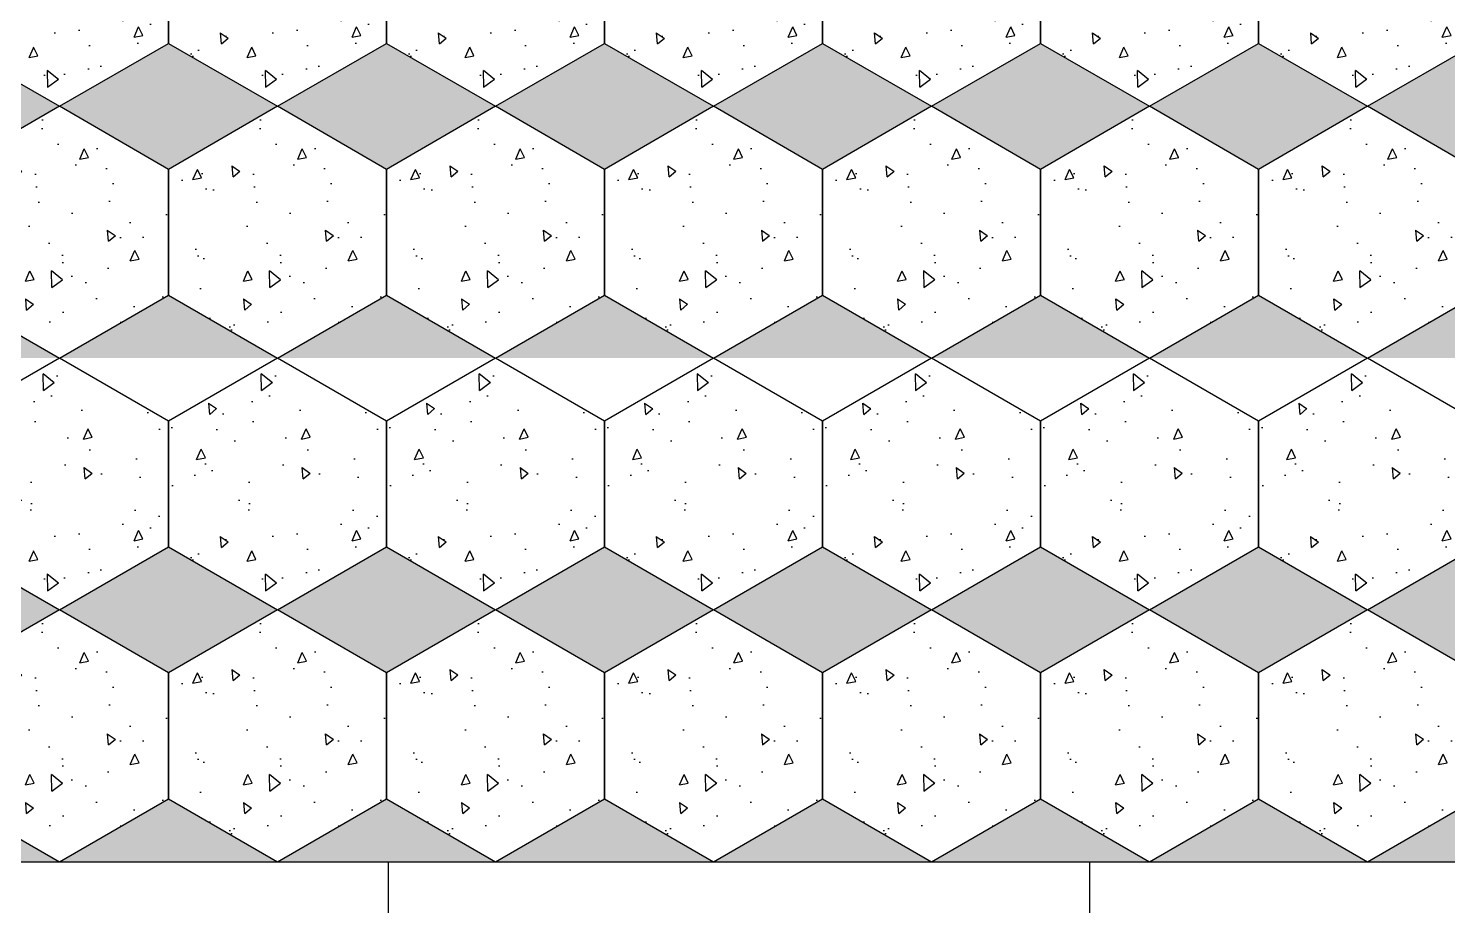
# Model space of a CAD drawing. Header units: millimetres. Extents: x 86441 to 190201, y 16532 to 98188.
# Drawn here: x 89213.51 to 89237.8, y 61109.93 to 61124.94 of the extents above; entities that cross this region are included whole.
import ezdxf

# ---------------------------------------------------------------- set-up
doc = ezdxf.new("R2010")
doc.units = ezdxf.units.MM
doc.header["$LTSCALE"] = 0.1

msp = doc.modelspace()

# ---------------------------------------------------------------- hatches: boundary and pattern name
at = {"true_color": 0xa19859, "transparency": 33554687}
h = msp.add_hatch(dxfattribs=at)
h.set_pattern_fill('AR-CONC', color=55, scale=0.01, angle=45)
h.set_pattern_definition([(95, (87446.4887, 60742.3458), (1.4009465, 1.1755338), [0.1905, -2.0955]), (40, (87446.4887, 60742.3458), (-1.6001845, 1.1017673), [0.1524, -1.6764058]), (145.45144, (87446.6055, 60742.4438), (-0.199238, 2.277301), [0.1619, -1.7809024]), (91.1842, (87446.1295, 60742.705), (2.2141024, 1.619534), [0.28575, -3.14325]), (141.63556, (87446.314, 60742.84), (-0.070866, 3.4282676), [0.2428502, -2.671356]), (36.18415, (87446.1295, 60742.705), (-0.070866, 3.4282676), [0.2285997, -2.5145973]), (66, (87446.399, 60742.7948), (1.7951998, 0.3489515), [0.1905, -2.0955]), (11, (87446.399, 60742.7948), (-0.8653993, 1.739412), [0.1524, -1.6764]), (116.45145, (87446.5485, 60742.8239), (0.9298005, 2.0883634), [0.1619, -1.7808994]), (82.5, (87446.48874, 60742.3458), (-0.5760547, 0.61973414), [0, -1.65608, 0, -1.7018, 0, -1.68275]), (52.5, (87446.4887, 60742.3458), (-0.23589727, 1.18087), [0, -0.97028, 0, -1.61798, 0, -0.64135]), (12.5, (87446.0882, 60741.9453), (0.99927863, 0.91826196), [0, -0.635, 0, -1.9812, 0, -2.6289]), (2.5, (87445.9086, 60741.7657), (0.86763904, 1.2272239), [0, -0.8255, 0, -1.31572, 0, -1.8669])])
h.paths.add_polyline_path([(89212.172, 61120.374), (89214.038, 61119.297), (89215.904, 61120.374), (89215.904, 61122.528), (89214.038, 61123.606), (89212.172, 61122.528)])
h.paths.add_polyline_path([(89212.172, 61124.683), (89214.038, 61123.606), (89215.904, 61124.683), (89215.904, 61126.837), (89214.038, 61127.914), (89212.172, 61126.837)])
h = msp.add_hatch(dxfattribs=at)
h.set_pattern_fill('AR-CONC', color=55, scale=0.01, angle=45)
h.set_pattern_definition([(95, (87450.2201, 60742.3458), (1.4009465, 1.1755338), [0.1905, -2.0955]), (40, (87450.22, 60742.3458), (-1.6001845, 1.1017673), [0.1524, -1.6764058]), (145.45144, (87450.3368, 60742.4438), (-0.199238, 2.277301), [0.1619, -1.7809024]), (91.1842, (87449.8609, 60742.705), (2.2141024, 1.619534), [0.28575, -3.14325]), (141.63556, (87450.0454, 60742.84), (-0.070866, 3.4282676), [0.2428502, -2.671356]), (36.18415, (87449.861, 60742.705), (-0.070866, 3.4282676), [0.2285997, -2.5145973]), (66, (87450.1303, 60742.7948), (1.7951998, 0.3489515), [0.1905, -2.0955]), (11, (87450.1303, 60742.7948), (-0.8653993, 1.739412), [0.1524, -1.6764]), (116.45145, (87450.2799, 60742.8239), (0.9298005, 2.0883634), [0.1619, -1.7808994]), (82.5, (87450.2201, 60742.3458), (-0.5760547, 0.61973414), [0, -1.65608, 0, -1.7018, 0, -1.68275]), (52.5, (87450.2201, 60742.3458), (-0.23589727, 1.18087), [0, -0.97028, 0, -1.61798, 0, -0.64135]), (12.5, (87449.8196, 60741.9453), (0.99927863, 0.91826196), [0, -0.635, 0, -1.9812, 0, -2.6289]), (2.5, (87449.64, 60741.7657), (0.86763904, 1.2272239), [0, -0.8255, 0, -1.31572, 0, -1.8669])])
h.paths.add_polyline_path([(89215.904, 61120.374), (89217.769, 61119.297), (89219.635, 61120.374), (89219.635, 61122.528), (89217.769, 61123.606), (89215.904, 61122.528)])
h.paths.add_polyline_path([(89215.904, 61124.683), (89217.769, 61123.606), (89219.635, 61124.683), (89219.635, 61126.837), (89217.769, 61127.914), (89215.904, 61126.837)])
h = msp.add_hatch(dxfattribs=at)
h.set_pattern_fill('AR-CONC', color=55, scale=0.01, angle=45)
h.set_pattern_definition([(95, (87453.9514, 60742.3458), (1.4009465, 1.1755338), [0.1905, -2.0955]), (40, (87453.9514, 60742.3458), (-1.6001845, 1.1017673), [0.1524, -1.6764058]), (145.45144, (87454.0682, 60742.4438), (-0.199238, 2.277301), [0.1619, -1.7809024]), (91.1842, (87453.5922, 60742.705), (2.2141024, 1.619534), [0.28575, -3.14325]), (141.63556, (87453.7767, 60742.84), (-0.070866, 3.4282676), [0.2428502, -2.671356]), (36.18415, (87453.5922, 60742.705), (-0.070866, 3.4282676), [0.2285997, -2.5145973]), (66, (87453.8616, 60742.7948), (1.7951998, 0.3489515), [0.1905, -2.0955]), (11, (87453.8616, 60742.7948), (-0.8653993, 1.739412), [0.1524, -1.6764]), (116.45145, (87454.0112, 60742.8239), (0.9298005, 2.0883634), [0.1619, -1.7808994]), (82.5, (87453.95144, 60742.3458), (-0.5760547, 0.61973414), [0, -1.65608, 0, -1.7018, 0, -1.68275]), (52.5, (87453.9514, 60742.3458), (-0.23589727, 1.18087), [0, -0.97028, 0, -1.61798, 0, -0.64135]), (12.5, (87453.5509, 60741.9453), (0.99927863, 0.91826196), [0, -0.635, 0, -1.9812, 0, -2.6289]), (2.5, (87453.3713, 60741.7657), (0.86763904, 1.2272239), [0, -0.8255, 0, -1.31572, 0, -1.8669])])
h.paths.add_polyline_path([(89219.635, 61120.374), (89221.501, 61119.297), (89223.366, 61120.374), (89223.366, 61122.528), (89221.501, 61123.606), (89219.635, 61122.528)])
h.paths.add_polyline_path([(89219.635, 61124.683), (89221.501, 61123.606), (89223.366, 61124.683), (89223.366, 61126.837), (89221.501, 61127.914), (89219.635, 61126.837)])
h = msp.add_hatch(dxfattribs=at)
h.set_pattern_fill('AR-CONC', color=55, scale=0.01, angle=45)
h.set_pattern_definition([(95, (87457.6828, 60742.3458), (1.4009465, 1.1755338), [0.1905, -2.0955]), (40, (87457.6828, 60742.3458), (-1.6001845, 1.1017673), [0.1524, -1.6764058]), (145.45144, (87457.7995, 60742.4438), (-0.199238, 2.277301), [0.1619, -1.7809024]), (91.1842, (87457.3236, 60742.705), (2.2141024, 1.619534), [0.28575, -3.14325]), (141.63556, (87457.508, 60742.84), (-0.070866, 3.4282676), [0.2428502, -2.671356]), (36.18415, (87457.3236, 60742.705), (-0.070866, 3.4282676), [0.2285997, -2.5145973]), (66, (87457.593, 60742.7948), (1.7951998, 0.3489515), [0.1905, -2.0955]), (11, (87457.593, 60742.7948), (-0.8653993, 1.739412), [0.1524, -1.6764]), (116.45145, (87457.7426, 60742.8239), (0.9298005, 2.0883634), [0.1619, -1.7808994]), (82.5, (87457.6828, 60742.3458), (-0.5760547, 0.61973414), [0, -1.65608, 0, -1.7018, 0, -1.68275]), (52.5, (87457.6828, 60742.3458), (-0.23589727, 1.18087), [0, -0.97028, 0, -1.61798, 0, -0.64135]), (12.5, (87457.2823, 60741.9453), (0.99927863, 0.91826196), [0, -0.635, 0, -1.9812, 0, -2.6289]), (2.5, (87457.1027, 60741.7657), (0.86763904, 1.2272239), [0, -0.8255, 0, -1.31572, 0, -1.8669])])
h.paths.add_polyline_path([(89223.366, 61120.374), (89225.232, 61119.297), (89227.098, 61120.374), (89227.098, 61122.528), (89225.232, 61123.606), (89223.366, 61122.528)])
h.paths.add_polyline_path([(89223.366, 61124.683), (89225.232, 61123.606), (89227.098, 61124.683), (89227.098, 61126.837), (89225.232, 61127.914), (89223.366, 61126.837)])
h = msp.add_hatch(dxfattribs=at)
h.set_pattern_fill('AR-CONC', color=55, scale=0.01, angle=45)
h.set_pattern_definition([(95, (87461.4141, 60742.3458), (1.4009465, 1.1755338), [0.1905, -2.0955]), (40, (87461.4141, 60742.3458), (-1.6001845, 1.1017673), [0.1524, -1.6764058]), (145.45144, (87461.5309, 60742.4438), (-0.199238, 2.277301), [0.1619, -1.7809024]), (91.1842, (87461.055, 60742.705), (2.2141024, 1.619534), [0.28575, -3.14325]), (141.63556, (87461.2394, 60742.84), (-0.070866, 3.4282676), [0.2428502, -2.671356]), (36.18415, (87461.055, 60742.705), (-0.070866, 3.4282676), [0.2285997, -2.5145973]), (66, (87461.3243, 60742.7948), (1.7951998, 0.3489515), [0.1905, -2.0955]), (11, (87461.3243, 60742.7948), (-0.8653993, 1.739412), [0.1524, -1.6764]), (116.45145, (87461.474, 60742.8239), (0.9298005, 2.0883634), [0.1619, -1.7808994]), (82.5, (87461.41415, 60742.3458), (-0.5760547, 0.61973414), [0, -1.65608, 0, -1.7018, 0, -1.68275]), (52.5, (87461.41415, 60742.3458), (-0.23589727, 1.18087), [0, -0.97028, 0, -1.61798, 0, -0.64135]), (12.5, (87461.0136, 60741.9453), (0.99927863, 0.91826196), [0, -0.635, 0, -1.9812, 0, -2.6289]), (2.5, (87460.834, 60741.7657), (0.86763904, 1.2272239), [0, -0.8255, 0, -1.31572, 0, -1.8669])])
h.paths.add_polyline_path([(89227.098, 61120.374), (89228.963, 61119.297), (89230.829, 61120.374), (89230.829, 61122.528), (89228.963, 61123.606), (89227.098, 61122.528)])
h.paths.add_polyline_path([(89227.098, 61124.683), (89228.963, 61123.606), (89230.829, 61124.683), (89230.829, 61126.837), (89228.963, 61127.914), (89227.098, 61126.837)])
h = msp.add_hatch(dxfattribs=at)
h.set_pattern_fill('AR-CONC', color=55, scale=0.01, angle=45)
h.set_pattern_definition([(95, (87465.1455, 60742.3458), (1.4009465, 1.1755338), [0.1905, -2.0955]), (40, (87465.1455, 60742.3458), (-1.6001845, 1.1017673), [0.1524, -1.6764058]), (145.45144, (87465.2622, 60742.4438), (-0.199238, 2.277301), [0.1619, -1.7809024]), (91.1842, (87464.7863, 60742.705), (2.2141024, 1.619534), [0.28575, -3.14325]), (141.63556, (87464.9708, 60742.84), (-0.070866, 3.4282676), [0.2428502, -2.671356]), (36.18415, (87464.7863, 60742.705), (-0.070866, 3.4282676), [0.2285997, -2.5145973]), (66, (87465.0557, 60742.7948), (1.7951998, 0.3489515), [0.1905, -2.0955]), (11, (87465.0557, 60742.7948), (-0.8653993, 1.739412), [0.1524, -1.6764]), (116.45145, (87465.2053, 60742.8239), (0.9298005, 2.0883634), [0.1619, -1.7808994]), (82.5, (87465.1455, 60742.3458), (-0.5760547, 0.61973414), [0, -1.65608, 0, -1.7018, 0, -1.68275]), (52.5, (87465.1455, 60742.3458), (-0.23589727, 1.18087), [0, -0.97028, 0, -1.61798, 0, -0.64135]), (12.5, (87464.745, 60741.9453), (0.99927863, 0.91826196), [0, -0.635, 0, -1.9812, 0, -2.6289]), (2.5, (87464.5654, 60741.7657), (0.86763904, 1.2272239), [0, -0.8255, 0, -1.31572, 0, -1.8669])])
h.paths.add_polyline_path([(89230.829, 61120.374), (89232.695, 61119.297), (89234.56, 61120.374), (89234.56, 61122.528), (89232.695, 61123.606), (89230.829, 61122.528)])
h.paths.add_polyline_path([(89230.829, 61124.683), (89232.695, 61123.606), (89234.56, 61124.683), (89234.56, 61126.837), (89232.695, 61127.914), (89230.829, 61126.837)])
h = msp.add_hatch(dxfattribs=at)
h.set_pattern_fill('AR-CONC', color=55, scale=0.01, angle=45)
h.set_pattern_definition([(95, (87468.8768, 60742.3458), (1.4009465, 1.1755338), [0.1905, -2.0955]), (40, (87468.8768, 60742.3458), (-1.6001845, 1.1017673), [0.1524, -1.6764058]), (145.45144, (87468.9936, 60742.4438), (-0.199238, 2.277301), [0.1619, -1.7809024]), (91.1842, (87468.5176, 60742.705), (2.2141024, 1.619534), [0.28575, -3.14325]), (141.63556, (87468.7021, 60742.84), (-0.070866, 3.4282676), [0.2428502, -2.671356]), (36.18415, (87468.5176, 60742.705), (-0.070866, 3.4282676), [0.2285997, -2.5145973]), (66, (87468.787, 60742.7948), (1.7951998, 0.3489515), [0.1905, -2.0955]), (11, (87468.787, 60742.7948), (-0.8653993, 1.739412), [0.1524, -1.6764]), (116.45145, (87468.9366, 60742.8239), (0.9298005, 2.0883634), [0.1619, -1.7808994]), (82.5, (87468.87685, 60742.3458), (-0.5760547, 0.61973414), [0, -1.65608, 0, -1.7018, 0, -1.68275]), (52.5, (87468.87685, 60742.3458), (-0.23589727, 1.18087), [0, -0.97028, 0, -1.61798, 0, -0.64135]), (12.5, (87468.4763, 60741.9453), (0.99927863, 0.91826196), [0, -0.635, 0, -1.9812, 0, -2.6289]), (2.5, (87468.2967, 60741.7657), (0.86763904, 1.2272239), [0, -0.8255, 0, -1.31572, 0, -1.8669])])
h.paths.add_polyline_path([(89234.56, 61120.374), (89236.426, 61119.297), (89238.292, 61120.374), (89238.292, 61122.528), (89236.426, 61123.606), (89234.56, 61122.528)])
h.paths.add_polyline_path([(89234.56, 61124.683), (89236.426, 61123.606), (89238.292, 61124.683), (89238.292, 61126.837), (89236.426, 61127.914), (89234.56, 61126.837)])
at = {"true_color": 0xffffff, "transparency": 33554687}
h = msp.add_hatch(color=7, dxfattribs=at)
h.dxf.hatch_style = 1
h.set_gradient(color1=(114, 89, 52), color2=(161, 152, 89))
h.paths.add_polyline_path([(89212.172, 61124.683), (89210.307, 61123.606), (89212.172, 61122.528), (89214.038, 61123.606)])
h.paths.add_polyline_path([(89212.172, 61120.374), (89210.307, 61119.297), (89214.038, 61119.297)])
h = msp.add_hatch(color=7, dxfattribs=at)
h.dxf.hatch_style = 1
h.set_gradient(color1=(114, 89, 52), color2=(161, 152, 89))
h.paths.add_polyline_path([(89217.769, 61123.606), (89215.904, 61124.683), (89214.038, 61123.606), (89215.904, 61122.528)])
h.paths.add_polyline_path([(89215.904, 61120.374), (89214.038, 61119.297), (89217.769, 61119.297)])
h = msp.add_hatch(color=7, dxfattribs=at)
h.dxf.hatch_style = 1
h.set_gradient(color1=(114, 89, 52), color2=(161, 152, 89))
h.paths.add_polyline_path([(89219.635, 61124.683), (89217.769, 61123.606), (89219.635, 61122.528), (89221.501, 61123.606)])
h.paths.add_polyline_path([(89219.635, 61120.374), (89217.769, 61119.297), (89221.501, 61119.297)])
h = msp.add_hatch(color=7, dxfattribs=at)
h.dxf.hatch_style = 1
h.set_gradient(color1=(114, 89, 52), color2=(161, 152, 89))
h.paths.add_polyline_path([(89225.232, 61123.606), (89223.366, 61124.683), (89221.501, 61123.606), (89223.366, 61122.528)])
h.paths.add_polyline_path([(89223.366, 61120.374), (89221.501, 61119.297), (89225.232, 61119.297)])
h = msp.add_hatch(color=7, dxfattribs=at)
h.dxf.hatch_style = 1
h.set_gradient(color1=(114, 89, 52), color2=(161, 152, 89))
h.paths.add_polyline_path([(89227.098, 61124.683), (89225.232, 61123.606), (89227.098, 61122.528), (89228.963, 61123.606)])
h.paths.add_polyline_path([(89227.098, 61120.374), (89225.232, 61119.297), (89228.963, 61119.297)])
h = msp.add_hatch(color=7, dxfattribs=at)
h.dxf.hatch_style = 1
h.set_gradient(color1=(114, 89, 52), color2=(161, 152, 89))
h.paths.add_polyline_path([(89232.695, 61123.606), (89230.829, 61124.683), (89228.963, 61123.606), (89230.829, 61122.528)])
h.paths.add_polyline_path([(89230.829, 61120.374), (89228.963, 61119.297), (89232.695, 61119.297)])
h = msp.add_hatch(color=7, dxfattribs=at)
h.dxf.hatch_style = 1
h.set_gradient(color1=(114, 89, 52), color2=(161, 152, 89))
h.paths.add_polyline_path([(89234.56, 61124.683), (89232.695, 61123.606), (89234.56, 61122.528), (89236.426, 61123.606)])
h.paths.add_polyline_path([(89234.56, 61120.374), (89232.695, 61119.297), (89236.426, 61119.297)])
h = msp.add_hatch(color=7, dxfattribs=at)
h.dxf.hatch_style = 1
h.set_gradient(color1=(114, 89, 52), color2=(161, 152, 89))
h.paths.add_polyline_path([(89240.157, 61123.606), (89238.292, 61124.683), (89236.426, 61123.606), (89238.292, 61122.528)])
h.paths.add_polyline_path([(89238.292, 61120.374), (89236.426, 61119.297), (89240.157, 61119.297)])
at = {"true_color": 0xa19859, "transparency": 33554687}
h = msp.add_hatch(dxfattribs=at)
h.set_pattern_fill('AR-CONC', color=55, scale=0.01, angle=45)
h.set_pattern_definition([(95, (87446.4887, 60733.7286), (1.4009465, 1.1755338), [0.1905, -2.0955]), (40, (87446.4887, 60733.7286), (-1.6001845, 1.1017673), [0.1524, -1.6764058]), (145.45144, (87446.6055, 60733.8266), (-0.199238, 2.277301), [0.1619, -1.7809024]), (91.1842, (87446.1295, 60734.0878), (2.2141024, 1.619534), [0.28575, -3.14325]), (141.63556, (87446.314, 60734.2228), (-0.070866, 3.4282676), [0.2428502, -2.671356]), (36.18415, (87446.1295, 60734.0878), (-0.070866, 3.4282676), [0.2285997, -2.5145973]), (66, (87446.399, 60734.1776), (1.7951998, 0.3489515), [0.1905, -2.0955]), (11, (87446.399, 60734.1776), (-0.8653993, 1.739412), [0.1524, -1.6764]), (116.45145, (87446.5485, 60734.2067), (0.9298005, 2.0883634), [0.1619, -1.7808994]), (82.5, (87446.48874, 60733.7286), (-0.5760547, 0.61973414), [0, -1.65608, 0, -1.7018, 0, -1.68275]), (52.5, (87446.4887, 60733.7286), (-0.23589727, 1.18087), [0, -0.97028, 0, -1.61798, 0, -0.64135]), (12.5, (87446.0882, 60733.3281), (0.99927863, 0.91826196), [0, -0.635, 0, -1.9812, 0, -2.6289]), (2.5, (87445.9086, 60733.1485), (0.86763904, 1.2272239), [0, -0.8255, 0, -1.31572, 0, -1.8669])])
h.paths.add_polyline_path([(89212.172, 61111.757), (89214.038, 61110.68), (89215.904, 61111.757), (89215.904, 61113.911), (89214.038, 61114.988), (89212.172, 61113.911)])
h.paths.add_polyline_path([(89212.172, 61116.066), (89214.038, 61114.988), (89215.904, 61116.066), (89215.904, 61118.22), (89214.038, 61119.297), (89212.172, 61118.22)])
h = msp.add_hatch(dxfattribs=at)
h.set_pattern_fill('AR-CONC', color=55, scale=0.01, angle=45)
h.set_pattern_definition([(95, (87450.2201, 60733.7286), (1.4009465, 1.1755338), [0.1905, -2.0955]), (40, (87450.22, 60733.7286), (-1.6001845, 1.1017673), [0.1524, -1.6764058]), (145.45144, (87450.3368, 60733.8266), (-0.199238, 2.277301), [0.1619, -1.7809024]), (91.1842, (87449.8609, 60734.0878), (2.2141024, 1.619534), [0.28575, -3.14325]), (141.63556, (87450.0454, 60734.2228), (-0.070866, 3.4282676), [0.2428502, -2.671356]), (36.18415, (87449.861, 60734.0878), (-0.070866, 3.4282676), [0.2285997, -2.5145973]), (66, (87450.1303, 60734.1776), (1.7951998, 0.3489515), [0.1905, -2.0955]), (11, (87450.1303, 60734.1776), (-0.8653993, 1.739412), [0.1524, -1.6764]), (116.45145, (87450.2799, 60734.2067), (0.9298005, 2.0883634), [0.1619, -1.7808994]), (82.5, (87450.2201, 60733.7286), (-0.5760547, 0.61973414), [0, -1.65608, 0, -1.7018, 0, -1.68275]), (52.5, (87450.2201, 60733.7286), (-0.23589727, 1.18087), [0, -0.97028, 0, -1.61798, 0, -0.64135]), (12.5, (87449.8196, 60733.3281), (0.99927863, 0.91826196), [0, -0.635, 0, -1.9812, 0, -2.6289]), (2.5, (87449.64, 60733.1485), (0.86763904, 1.2272239), [0, -0.8255, 0, -1.31572, 0, -1.8669])])
h.paths.add_polyline_path([(89215.904, 61111.757), (89217.769, 61110.68), (89219.635, 61111.757), (89219.635, 61113.911), (89217.769, 61114.988), (89215.904, 61113.911)])
h.paths.add_polyline_path([(89215.904, 61116.066), (89217.769, 61114.988), (89219.635, 61116.066), (89219.635, 61118.22), (89217.769, 61119.297), (89215.904, 61118.22)])
h = msp.add_hatch(dxfattribs=at)
h.set_pattern_fill('AR-CONC', color=55, scale=0.01, angle=45)
h.set_pattern_definition([(95, (87453.9514, 60733.7286), (1.4009465, 1.1755338), [0.1905, -2.0955]), (40, (87453.9514, 60733.7286), (-1.6001845, 1.1017673), [0.1524, -1.6764058]), (145.45144, (87454.0682, 60733.8266), (-0.199238, 2.277301), [0.1619, -1.7809024]), (91.1842, (87453.5922, 60734.0878), (2.2141024, 1.619534), [0.28575, -3.14325]), (141.63556, (87453.7767, 60734.2228), (-0.070866, 3.4282676), [0.2428502, -2.671356]), (36.18415, (87453.5922, 60734.0878), (-0.070866, 3.4282676), [0.2285997, -2.5145973]), (66, (87453.8616, 60734.1776), (1.7951998, 0.3489515), [0.1905, -2.0955]), (11, (87453.8616, 60734.1776), (-0.8653993, 1.739412), [0.1524, -1.6764]), (116.45145, (87454.0112, 60734.2067), (0.9298005, 2.0883634), [0.1619, -1.7808994]), (82.5, (87453.95144, 60733.7286), (-0.5760547, 0.61973414), [0, -1.65608, 0, -1.7018, 0, -1.68275]), (52.5, (87453.9514, 60733.7286), (-0.23589727, 1.18087), [0, -0.97028, 0, -1.61798, 0, -0.64135]), (12.5, (87453.5509, 60733.3281), (0.99927863, 0.91826196), [0, -0.635, 0, -1.9812, 0, -2.6289]), (2.5, (87453.3713, 60733.1485), (0.86763904, 1.2272239), [0, -0.8255, 0, -1.31572, 0, -1.8669])])
h.paths.add_polyline_path([(89219.635, 61111.757), (89221.501, 61110.68), (89223.366, 61111.757), (89223.366, 61113.911), (89221.501, 61114.988), (89219.635, 61113.911)])
h.paths.add_polyline_path([(89219.635, 61116.066), (89221.501, 61114.988), (89223.366, 61116.066), (89223.366, 61118.22), (89221.501, 61119.297), (89219.635, 61118.22)])
h = msp.add_hatch(dxfattribs=at)
h.set_pattern_fill('AR-CONC', color=55, scale=0.01, angle=45)
h.set_pattern_definition([(95, (87457.6828, 60733.7286), (1.4009465, 1.1755338), [0.1905, -2.0955]), (40, (87457.6828, 60733.7286), (-1.6001845, 1.1017673), [0.1524, -1.6764058]), (145.45144, (87457.7995, 60733.8266), (-0.199238, 2.277301), [0.1619, -1.7809024]), (91.1842, (87457.3236, 60734.0878), (2.2141024, 1.619534), [0.28575, -3.14325]), (141.63556, (87457.508, 60734.2228), (-0.070866, 3.4282676), [0.2428502, -2.671356]), (36.18415, (87457.3236, 60734.0878), (-0.070866, 3.4282676), [0.2285997, -2.5145973]), (66, (87457.593, 60734.1776), (1.7951998, 0.3489515), [0.1905, -2.0955]), (11, (87457.593, 60734.1776), (-0.8653993, 1.739412), [0.1524, -1.6764]), (116.45145, (87457.7426, 60734.2067), (0.9298005, 2.0883634), [0.1619, -1.7808994]), (82.5, (87457.6828, 60733.7286), (-0.5760547, 0.61973414), [0, -1.65608, 0, -1.7018, 0, -1.68275]), (52.5, (87457.6828, 60733.7286), (-0.23589727, 1.18087), [0, -0.97028, 0, -1.61798, 0, -0.64135]), (12.5, (87457.2823, 60733.3281), (0.99927863, 0.91826196), [0, -0.635, 0, -1.9812, 0, -2.6289]), (2.5, (87457.1027, 60733.1485), (0.86763904, 1.2272239), [0, -0.8255, 0, -1.31572, 0, -1.8669])])
h.paths.add_polyline_path([(89223.366, 61111.757), (89225.232, 61110.68), (89227.098, 61111.757), (89227.098, 61113.911), (89225.232, 61114.988), (89223.366, 61113.911)])
h.paths.add_polyline_path([(89223.366, 61116.066), (89225.232, 61114.988), (89227.098, 61116.066), (89227.098, 61118.22), (89225.232, 61119.297), (89223.366, 61118.22)])
h = msp.add_hatch(dxfattribs=at)
h.set_pattern_fill('AR-CONC', color=55, scale=0.01, angle=45)
h.set_pattern_definition([(95, (87461.4141, 60733.7286), (1.4009465, 1.1755338), [0.1905, -2.0955]), (40, (87461.4141, 60733.7286), (-1.6001845, 1.1017673), [0.1524, -1.6764058]), (145.45144, (87461.5309, 60733.8266), (-0.199238, 2.277301), [0.1619, -1.7809024]), (91.1842, (87461.055, 60734.0878), (2.2141024, 1.619534), [0.28575, -3.14325]), (141.63556, (87461.2394, 60734.2228), (-0.070866, 3.4282676), [0.2428502, -2.671356]), (36.18415, (87461.055, 60734.0878), (-0.070866, 3.4282676), [0.2285997, -2.5145973]), (66, (87461.3243, 60734.1776), (1.7951998, 0.3489515), [0.1905, -2.0955]), (11, (87461.3243, 60734.1776), (-0.8653993, 1.739412), [0.1524, -1.6764]), (116.45145, (87461.474, 60734.2067), (0.9298005, 2.0883634), [0.1619, -1.7808994]), (82.5, (87461.41415, 60733.7286), (-0.5760547, 0.61973414), [0, -1.65608, 0, -1.7018, 0, -1.68275]), (52.5, (87461.41415, 60733.7286), (-0.23589727, 1.18087), [0, -0.97028, 0, -1.61798, 0, -0.64135]), (12.5, (87461.0136, 60733.3281), (0.99927863, 0.91826196), [0, -0.635, 0, -1.9812, 0, -2.6289]), (2.5, (87460.834, 60733.1485), (0.86763904, 1.2272239), [0, -0.8255, 0, -1.31572, 0, -1.8669])])
h.paths.add_polyline_path([(89227.098, 61111.757), (89228.963, 61110.68), (89230.829, 61111.757), (89230.829, 61113.911), (89228.963, 61114.988), (89227.098, 61113.911)])
h.paths.add_polyline_path([(89227.098, 61116.066), (89228.963, 61114.988), (89230.829, 61116.066), (89230.829, 61118.22), (89228.963, 61119.297), (89227.098, 61118.22)])
h = msp.add_hatch(dxfattribs=at)
h.set_pattern_fill('AR-CONC', color=55, scale=0.01, angle=45)
h.set_pattern_definition([(95, (87465.1455, 60733.7286), (1.4009465, 1.1755338), [0.1905, -2.0955]), (40, (87465.1455, 60733.7286), (-1.6001845, 1.1017673), [0.1524, -1.6764058]), (145.45144, (87465.2622, 60733.8266), (-0.199238, 2.277301), [0.1619, -1.7809024]), (91.1842, (87464.7863, 60734.0878), (2.2141024, 1.619534), [0.28575, -3.14325]), (141.63556, (87464.9708, 60734.2228), (-0.070866, 3.4282676), [0.2428502, -2.671356]), (36.18415, (87464.7863, 60734.0878), (-0.070866, 3.4282676), [0.2285997, -2.5145973]), (66, (87465.0557, 60734.1776), (1.7951998, 0.3489515), [0.1905, -2.0955]), (11, (87465.0557, 60734.1776), (-0.8653993, 1.739412), [0.1524, -1.6764]), (116.45145, (87465.2053, 60734.2067), (0.9298005, 2.0883634), [0.1619, -1.7808994]), (82.5, (87465.1455, 60733.7286), (-0.5760547, 0.61973414), [0, -1.65608, 0, -1.7018, 0, -1.68275]), (52.5, (87465.1455, 60733.7286), (-0.23589727, 1.18087), [0, -0.97028, 0, -1.61798, 0, -0.64135]), (12.5, (87464.745, 60733.3281), (0.99927863, 0.91826196), [0, -0.635, 0, -1.9812, 0, -2.6289]), (2.5, (87464.5654, 60733.1485), (0.86763904, 1.2272239), [0, -0.8255, 0, -1.31572, 0, -1.8669])])
h.paths.add_polyline_path([(89230.829, 61111.757), (89232.695, 61110.68), (89234.56, 61111.757), (89234.56, 61113.911), (89232.695, 61114.988), (89230.829, 61113.911)])
h.paths.add_polyline_path([(89230.829, 61116.066), (89232.695, 61114.988), (89234.56, 61116.066), (89234.56, 61118.22), (89232.695, 61119.297), (89230.829, 61118.22)])
h = msp.add_hatch(dxfattribs=at)
h.set_pattern_fill('AR-CONC', color=55, scale=0.01, angle=45)
h.set_pattern_definition([(95, (87468.8768, 60733.7286), (1.4009465, 1.1755338), [0.1905, -2.0955]), (40, (87468.8768, 60733.7286), (-1.6001845, 1.1017673), [0.1524, -1.6764058]), (145.45144, (87468.9936, 60733.8266), (-0.199238, 2.277301), [0.1619, -1.7809024]), (91.1842, (87468.5176, 60734.0878), (2.2141024, 1.619534), [0.28575, -3.14325]), (141.63556, (87468.7021, 60734.2228), (-0.070866, 3.4282676), [0.2428502, -2.671356]), (36.18415, (87468.5176, 60734.0878), (-0.070866, 3.4282676), [0.2285997, -2.5145973]), (66, (87468.787, 60734.1776), (1.7951998, 0.3489515), [0.1905, -2.0955]), (11, (87468.787, 60734.1776), (-0.8653993, 1.739412), [0.1524, -1.6764]), (116.45145, (87468.9366, 60734.2067), (0.9298005, 2.0883634), [0.1619, -1.7808994]), (82.5, (87468.87685, 60733.7286), (-0.5760547, 0.61973414), [0, -1.65608, 0, -1.7018, 0, -1.68275]), (52.5, (87468.87685, 60733.7286), (-0.23589727, 1.18087), [0, -0.97028, 0, -1.61798, 0, -0.64135]), (12.5, (87468.4763, 60733.3281), (0.99927863, 0.91826196), [0, -0.635, 0, -1.9812, 0, -2.6289]), (2.5, (87468.2967, 60733.1485), (0.86763904, 1.2272239), [0, -0.8255, 0, -1.31572, 0, -1.8669])])
h.paths.add_polyline_path([(89234.56, 61111.757), (89236.426, 61110.68), (89238.292, 61111.757), (89238.292, 61113.911), (89236.426, 61114.988), (89234.56, 61113.911)])
h.paths.add_polyline_path([(89234.56, 61116.066), (89236.426, 61114.988), (89238.292, 61116.066), (89238.292, 61118.22), (89236.426, 61119.297), (89234.56, 61118.22)])
at = {"true_color": 0xffffff, "transparency": 33554687}
h = msp.add_hatch(color=7, dxfattribs=at)
h.dxf.hatch_style = 1
h.set_gradient(color1=(114, 89, 52), color2=(161, 152, 89))
h.paths.add_polyline_path([(89212.172, 61116.066), (89210.307, 61114.988), (89212.172, 61113.911), (89214.038, 61114.988)])
h.paths.add_polyline_path([(89212.172, 61111.757), (89210.307, 61110.68), (89214.038, 61110.68)])
h = msp.add_hatch(color=7, dxfattribs=at)
h.dxf.hatch_style = 1
h.set_gradient(color1=(114, 89, 52), color2=(161, 152, 89))
h.paths.add_polyline_path([(89217.769, 61114.988), (89215.904, 61116.066), (89214.038, 61114.988), (89215.904, 61113.911)])
h.paths.add_polyline_path([(89215.904, 61111.757), (89214.038, 61110.68), (89217.769, 61110.68)])
h = msp.add_hatch(color=7, dxfattribs=at)
h.dxf.hatch_style = 1
h.set_gradient(color1=(114, 89, 52), color2=(161, 152, 89))
h.paths.add_polyline_path([(89219.635, 61116.066), (89217.769, 61114.988), (89219.635, 61113.911), (89221.501, 61114.988)])
h.paths.add_polyline_path([(89219.635, 61111.757), (89217.769, 61110.68), (89221.501, 61110.68)])
h = msp.add_hatch(color=7, dxfattribs=at)
h.dxf.hatch_style = 1
h.set_gradient(color1=(114, 89, 52), color2=(161, 152, 89))
h.paths.add_polyline_path([(89225.232, 61114.988), (89223.366, 61116.066), (89221.501, 61114.988), (89223.366, 61113.911)])
h.paths.add_polyline_path([(89223.366, 61111.757), (89221.501, 61110.68), (89225.232, 61110.68)])
h = msp.add_hatch(color=7, dxfattribs=at)
h.dxf.hatch_style = 1
h.set_gradient(color1=(114, 89, 52), color2=(161, 152, 89))
h.paths.add_polyline_path([(89227.098, 61116.066), (89225.232, 61114.988), (89227.098, 61113.911), (89228.963, 61114.988)])
h.paths.add_polyline_path([(89227.098, 61111.757), (89225.232, 61110.68), (89228.963, 61110.68)])
h = msp.add_hatch(color=7, dxfattribs=at)
h.dxf.hatch_style = 1
h.set_gradient(color1=(114, 89, 52), color2=(161, 152, 89))
h.paths.add_polyline_path([(89232.695, 61114.988), (89230.829, 61116.066), (89228.963, 61114.988), (89230.829, 61113.911)])
h.paths.add_polyline_path([(89230.829, 61111.757), (89228.963, 61110.68), (89232.695, 61110.68)])
h = msp.add_hatch(color=7, dxfattribs=at)
h.dxf.hatch_style = 1
h.set_gradient(color1=(114, 89, 52), color2=(161, 152, 89))
h.paths.add_polyline_path([(89234.56, 61116.066), (89232.695, 61114.988), (89234.56, 61113.911), (89236.426, 61114.988)])
h.paths.add_polyline_path([(89234.56, 61111.757), (89232.695, 61110.68), (89236.426, 61110.68)])
h = msp.add_hatch(color=7, dxfattribs=at)
h.dxf.hatch_style = 1
h.set_gradient(color1=(114, 89, 52), color2=(161, 152, 89))
h.paths.add_polyline_path([(89240.157, 61114.988), (89238.292, 61116.066), (89236.426, 61114.988), (89238.292, 61113.911)])
h.paths.add_polyline_path([(89238.292, 61111.757), (89236.426, 61110.68), (89240.157, 61110.68)])

# ---------------------------------------------------------------- linework, layer by layer
at = {"color": 4, "lineweight": 18, "transparency": 33554687}
for p in [(89163.665, 61110.68), (89219.665, 61082.32)]:
    msp.add_line(p, (89219.665, 61110.68), dxfattribs=at)
at = {"color": 67, "true_color": 0x727430, "transparency": 33554687}
for p, q in [((89208.441, 61110.68), (89220.441, 61110.68)), ((89215.904, 61110.68), (89227.904, 61110.68)), ((89223.366, 61110.68), (89235.366, 61110.68)), ((89230.829, 61110.68), (89242.829, 61110.68))]:
    msp.add_line(p, q, dxfattribs=at)
at = {"transparency": 33554687}
for p, q in [((89219.665, 61110.68), (89219.665, 61082.32)), ((89231.665, 61110.68), (89231.665, 61067.32))]:
    msp.add_line(p, q, dxfattribs=at)
at = {"color": 7, "true_color": 0xffffff, "transparency": 33554687}
msp.add_line((89219.665, 61110.68), (89263.165, 61110.68), dxfattribs=at)
for points in [[(89214.038, 61127.914), (89212.172, 61126.837), (89212.172, 61124.683), (89214.038, 61123.606), (89215.904, 61124.683), (89215.904, 61126.837), (89214.038, 61127.914)], [(89214.038, 61127.914), (89212.172, 61126.837), (89212.172, 61124.683), (89214.038, 61123.606), (89215.904, 61124.683), (89215.904, 61126.837), (89214.038, 61127.914)], [(89217.769, 61127.914), (89215.904, 61126.837), (89215.904, 61124.683), (89217.769, 61123.606), (89219.635, 61124.683), (89219.635, 61126.837), (89217.769, 61127.914)], [(89217.769, 61127.914), (89215.904, 61126.837), (89215.904, 61124.683), (89217.769, 61123.606), (89219.635, 61124.683), (89219.635, 61126.837), (89217.769, 61127.914)], [(89221.501, 61127.914), (89219.635, 61126.837), (89219.635, 61124.683), (89221.501, 61123.606), (89223.366, 61124.683), (89223.366, 61126.837), (89221.501, 61127.914)], [(89221.501, 61127.914), (89219.635, 61126.837), (89219.635, 61124.683), (89221.501, 61123.606), (89223.366, 61124.683), (89223.366, 61126.837), (89221.501, 61127.914)], [(89225.232, 61127.914), (89223.366, 61126.837), (89223.366, 61124.683), (89225.232, 61123.606), (89227.098, 61124.683), (89227.098, 61126.837), (89225.232, 61127.914)], [(89225.232, 61127.914), (89223.366, 61126.837), (89223.366, 61124.683), (89225.232, 61123.606), (89227.098, 61124.683), (89227.098, 61126.837), (89225.232, 61127.914)], [(89228.963, 61127.914), (89227.098, 61126.837), (89227.098, 61124.683), (89228.963, 61123.606), (89230.829, 61124.683), (89230.829, 61126.837), (89228.963, 61127.914)], [(89228.963, 61127.914), (89227.098, 61126.837), (89227.098, 61124.683), (89228.963, 61123.606), (89230.829, 61124.683), (89230.829, 61126.837), (89228.963, 61127.914)], [(89232.695, 61127.914), (89230.829, 61126.837), (89230.829, 61124.683), (89232.695, 61123.606), (89234.56, 61124.683), (89234.56, 61126.837), (89232.695, 61127.914)], [(89232.695, 61127.914), (89230.829, 61126.837), (89230.829, 61124.683), (89232.695, 61123.606), (89234.56, 61124.683), (89234.56, 61126.837), (89232.695, 61127.914)], [(89236.426, 61127.914), (89234.56, 61126.837), (89234.56, 61124.683), (89236.426, 61123.606), (89238.292, 61124.683), (89238.292, 61126.837), (89236.426, 61127.914)], [(89236.426, 61127.914), (89234.56, 61126.837), (89234.56, 61124.683), (89236.426, 61123.606), (89238.292, 61124.683), (89238.292, 61126.837), (89236.426, 61127.914)], [(89214.038, 61123.606), (89212.172, 61122.528), (89212.172, 61120.374), (89214.038, 61119.297), (89215.904, 61120.374), (89215.904, 61122.528), (89214.038, 61123.606)], [(89214.038, 61123.606), (89212.172, 61122.528), (89212.172, 61120.374), (89214.038, 61119.297), (89215.904, 61120.374), (89215.904, 61122.528), (89214.038, 61123.606)], [(89217.769, 61123.606), (89215.904, 61122.528), (89215.904, 61120.374), (89217.769, 61119.297), (89219.635, 61120.374), (89219.635, 61122.528), (89217.769, 61123.606)], [(89217.769, 61123.606), (89215.904, 61122.528), (89215.904, 61120.374), (89217.769, 61119.297), (89219.635, 61120.374), (89219.635, 61122.528), (89217.769, 61123.606)], [(89221.501, 61123.606), (89219.635, 61122.528), (89219.635, 61120.374), (89221.501, 61119.297), (89223.366, 61120.374), (89223.366, 61122.528), (89221.501, 61123.606)], [(89221.501, 61123.606), (89219.635, 61122.528), (89219.635, 61120.374), (89221.501, 61119.297), (89223.366, 61120.374), (89223.366, 61122.528), (89221.501, 61123.606)], [(89225.232, 61123.606), (89223.366, 61122.528), (89223.366, 61120.374), (89225.232, 61119.297), (89227.098, 61120.374), (89227.098, 61122.528), (89225.232, 61123.606)], [(89225.232, 61123.606), (89223.366, 61122.528), (89223.366, 61120.374), (89225.232, 61119.297), (89227.098, 61120.374), (89227.098, 61122.528), (89225.232, 61123.606)], [(89228.963, 61123.606), (89227.098, 61122.528), (89227.098, 61120.374), (89228.963, 61119.297), (89230.829, 61120.374), (89230.829, 61122.528), (89228.963, 61123.606)], [(89228.963, 61123.606), (89227.098, 61122.528), (89227.098, 61120.374), (89228.963, 61119.297), (89230.829, 61120.374), (89230.829, 61122.528), (89228.963, 61123.606)], [(89232.695, 61123.606), (89230.829, 61122.528), (89230.829, 61120.374), (89232.695, 61119.297), (89234.56, 61120.374), (89234.56, 61122.528), (89232.695, 61123.606)], [(89232.695, 61123.606), (89230.829, 61122.528), (89230.829, 61120.374), (89232.695, 61119.297), (89234.56, 61120.374), (89234.56, 61122.528), (89232.695, 61123.606)], [(89236.426, 61123.606), (89234.56, 61122.528), (89234.56, 61120.374), (89236.426, 61119.297), (89238.292, 61120.374), (89238.292, 61122.528), (89236.426, 61123.606)], [(89236.426, 61123.606), (89234.56, 61122.528), (89234.56, 61120.374), (89236.426, 61119.297), (89238.292, 61120.374), (89238.292, 61122.528), (89236.426, 61123.606)], [(89214.038, 61119.297), (89212.172, 61118.22), (89212.172, 61116.066), (89214.038, 61114.988), (89215.904, 61116.066), (89215.904, 61118.22), (89214.038, 61119.297)], [(89214.038, 61119.297), (89212.172, 61118.22), (89212.172, 61116.066), (89214.038, 61114.988), (89215.904, 61116.066), (89215.904, 61118.22), (89214.038, 61119.297)], [(89217.769, 61119.297), (89215.904, 61118.22), (89215.904, 61116.066), (89217.769, 61114.988), (89219.635, 61116.066), (89219.635, 61118.22), (89217.769, 61119.297)], [(89217.769, 61119.297), (89215.904, 61118.22), (89215.904, 61116.066), (89217.769, 61114.988), (89219.635, 61116.066), (89219.635, 61118.22), (89217.769, 61119.297)], [(89221.501, 61119.297), (89219.635, 61118.22), (89219.635, 61116.066), (89221.501, 61114.988), (89223.366, 61116.066), (89223.366, 61118.22), (89221.501, 61119.297)], [(89221.501, 61119.297), (89219.635, 61118.22), (89219.635, 61116.066), (89221.501, 61114.988), (89223.366, 61116.066), (89223.366, 61118.22), (89221.501, 61119.297)], [(89225.232, 61119.297), (89223.366, 61118.22), (89223.366, 61116.066), (89225.232, 61114.988), (89227.098, 61116.066), (89227.098, 61118.22), (89225.232, 61119.297)], [(89225.232, 61119.297), (89223.366, 61118.22), (89223.366, 61116.066), (89225.232, 61114.988), (89227.098, 61116.066), (89227.098, 61118.22), (89225.232, 61119.297)], [(89228.963, 61119.297), (89227.098, 61118.22), (89227.098, 61116.066), (89228.963, 61114.988), (89230.829, 61116.066), (89230.829, 61118.22), (89228.963, 61119.297)], [(89228.963, 61119.297), (89227.098, 61118.22), (89227.098, 61116.066), (89228.963, 61114.988), (89230.829, 61116.066), (89230.829, 61118.22), (89228.963, 61119.297)], [(89232.695, 61119.297), (89230.829, 61118.22), (89230.829, 61116.066), (89232.695, 61114.988), (89234.56, 61116.066), (89234.56, 61118.22), (89232.695, 61119.297)], [(89232.695, 61119.297), (89230.829, 61118.22), (89230.829, 61116.066), (89232.695, 61114.988), (89234.56, 61116.066), (89234.56, 61118.22), (89232.695, 61119.297)], [(89236.426, 61119.297), (89234.56, 61118.22), (89234.56, 61116.066), (89236.426, 61114.988), (89238.292, 61116.066), (89238.292, 61118.22), (89236.426, 61119.297)], [(89236.426, 61119.297), (89234.56, 61118.22), (89234.56, 61116.066), (89236.426, 61114.988), (89238.292, 61116.066), (89238.292, 61118.22), (89236.426, 61119.297)], [(89214.038, 61114.988), (89212.172, 61113.911), (89212.172, 61111.757), (89214.038, 61110.68), (89215.904, 61111.757), (89215.904, 61113.911), (89214.038, 61114.988)], [(89214.038, 61114.988), (89212.172, 61113.911), (89212.172, 61111.757), (89214.038, 61110.68), (89215.904, 61111.757), (89215.904, 61113.911), (89214.038, 61114.988)], [(89217.769, 61114.988), (89215.904, 61113.911), (89215.904, 61111.757), (89217.769, 61110.68), (89219.635, 61111.757), (89219.635, 61113.911), (89217.769, 61114.988)], [(89217.769, 61114.988), (89215.904, 61113.911), (89215.904, 61111.757), (89217.769, 61110.68), (89219.635, 61111.757), (89219.635, 61113.911), (89217.769, 61114.988)], [(89221.501, 61114.988), (89219.635, 61113.911), (89219.635, 61111.757), (89221.501, 61110.68), (89223.366, 61111.757), (89223.366, 61113.911), (89221.501, 61114.988)], [(89221.501, 61114.988), (89219.635, 61113.911), (89219.635, 61111.757), (89221.501, 61110.68), (89223.366, 61111.757), (89223.366, 61113.911), (89221.501, 61114.988)], [(89225.232, 61114.988), (89223.366, 61113.911), (89223.366, 61111.757), (89225.232, 61110.68), (89227.098, 61111.757), (89227.098, 61113.911), (89225.232, 61114.988)], [(89225.232, 61114.988), (89223.366, 61113.911), (89223.366, 61111.757), (89225.232, 61110.68), (89227.098, 61111.757), (89227.098, 61113.911), (89225.232, 61114.988)], [(89228.963, 61114.988), (89227.098, 61113.911), (89227.098, 61111.757), (89228.963, 61110.68), (89230.829, 61111.757), (89230.829, 61113.911), (89228.963, 61114.988)], [(89228.963, 61114.988), (89227.098, 61113.911), (89227.098, 61111.757), (89228.963, 61110.68), (89230.829, 61111.757), (89230.829, 61113.911), (89228.963, 61114.988)], [(89232.695, 61114.988), (89230.829, 61113.911), (89230.829, 61111.757), (89232.695, 61110.68), (89234.56, 61111.757), (89234.56, 61113.911), (89232.695, 61114.988)], [(89232.695, 61114.988), (89230.829, 61113.911), (89230.829, 61111.757), (89232.695, 61110.68), (89234.56, 61111.757), (89234.56, 61113.911), (89232.695, 61114.988)], [(89236.426, 61114.988), (89234.56, 61113.911), (89234.56, 61111.757), (89236.426, 61110.68), (89238.292, 61111.757), (89238.292, 61113.911), (89236.426, 61114.988)], [(89236.426, 61114.988), (89234.56, 61113.911), (89234.56, 61111.757), (89236.426, 61110.68), (89238.292, 61111.757), (89238.292, 61113.911), (89236.426, 61114.988)]]:
    msp.add_lwpolyline(points, dxfattribs=at)

doc.saveas('drawing.dxf')
